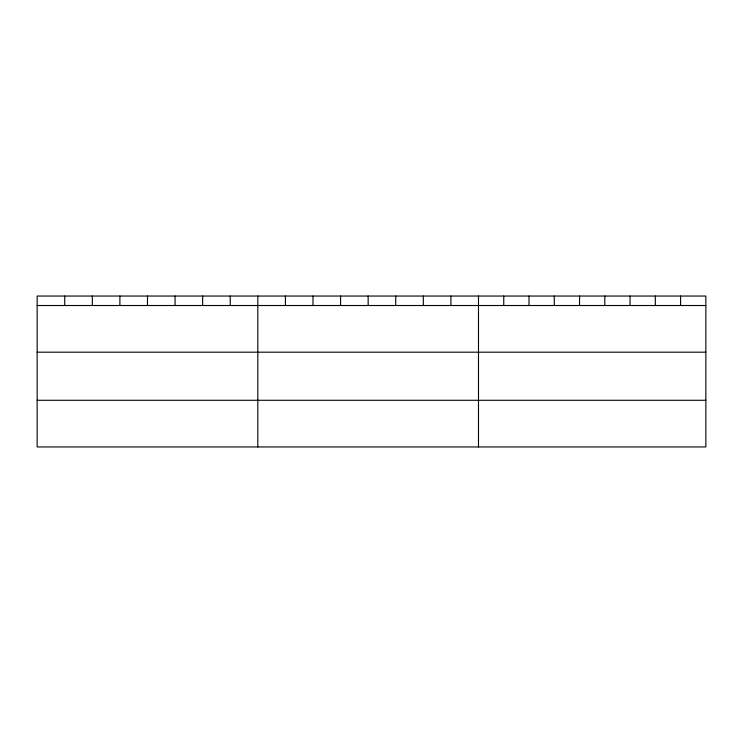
<?xml version="1.0" encoding="UTF-8"?>
<svg xmlns="http://www.w3.org/2000/svg" width="743" height="743" viewBox="0 0 743 743"><rect width="100%" height="100%" fill="white"/><g stroke="black" fill="none" stroke-linecap="round" stroke-linejoin="round"><path stroke-width="1.11" d="M705.85 352.182L705.85 296.048L37.15 296.048L37.15 446.952L705.85 446.952L705.85 352.182L37.15 352.182M37.15 305.512L705.85 305.512M37.15 400.273L705.85 400.273M680.588 296.048L680.588 305.512M655.326 296.048L655.326 305.512M630.064 296.048L630.064 305.512M604.802 296.048L604.802 305.512M579.54 296.048L579.54 305.512M554.278 296.048L554.278 305.512M529.016 296.048L529.016 305.512M503.754 296.048L503.754 305.512M478.492 296.048L478.492 446.952M450.908 296.048L450.908 305.512M423.324 296.048L423.324 305.512M395.74 296.048L395.74 305.512M368.156 296.048L368.156 305.512M340.573 296.048L340.573 305.512M312.989 296.048L312.989 305.512M285.405 296.048L285.405 305.512M257.821 296.048L257.821 446.952M230.237 296.048L230.237 305.512M202.653 296.048L202.653 305.512M175.069 296.048L175.069 305.512M147.486 296.048L147.486 305.512M119.902 296.048L119.902 305.512M92.318 296.048L92.318 305.512M64.734 296.048L64.734 305.512"/></g></svg>
